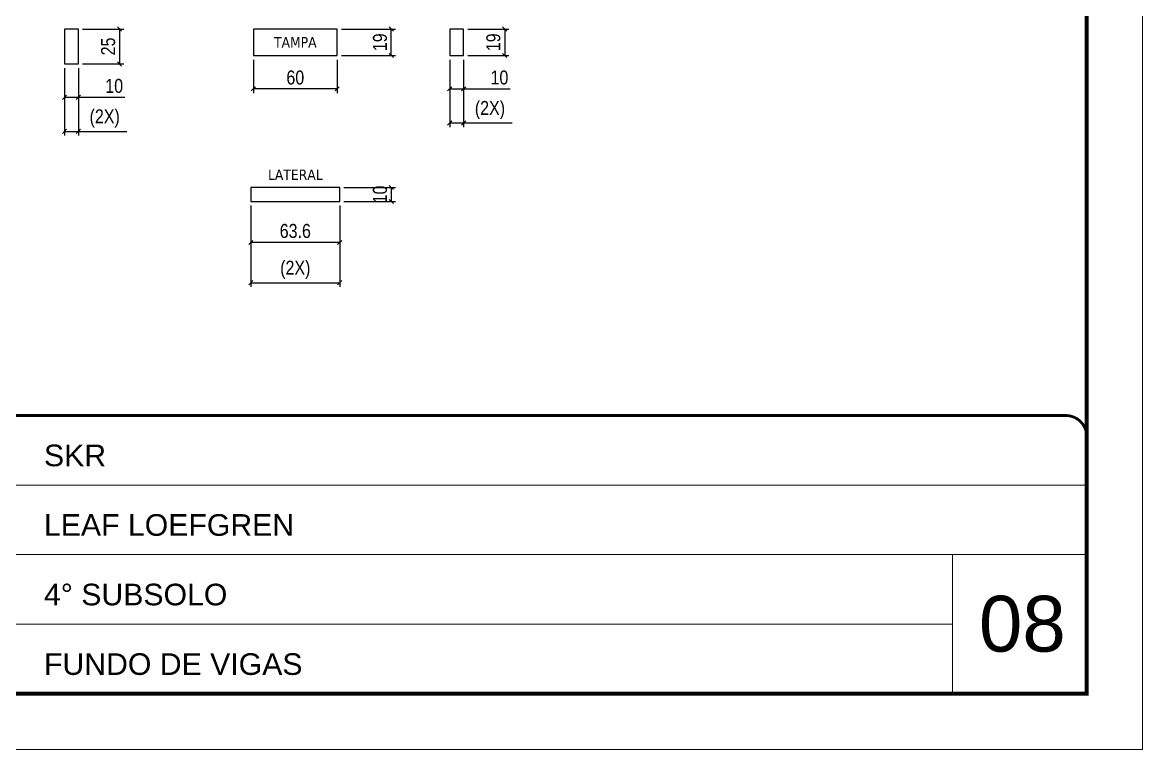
# Model space of a CAD drawing. Extents: x 1959 to 8212, y 239 to 4735.
# Drawn here: x 7411 to 8212, y 2537 to 3057 of the extents above; entities that cross this region are included whole.
import ezdxf

# ---------------------------------------------------------------- set-up
doc = ezdxf.new("R2010")
doc.units = 0
doc.linetypes.add('CONTINUO', pattern=[0])
doc.linetypes.add('DASHED', pattern=[0.75, 0.5, -0.25])
for name, color, linetype, lineweight in [('CARIMBO', 255, 'Continuous', 9), ('Folhas', 255, 'Continuous', 9), ('SARRAFO DE PRESSAO', 251, 'DASHED', 9)]:
    doc.layers.add(name, color=color, linetype=linetype, lineweight=lineweight)
for name, color, linetype in [('COTA', 241, 'Continuous'), ('Painéis', 200, 'Continuous'), ('texto', 7, 'Continuous')]:
    doc.layers.add(name, color=color, linetype=linetype)
doc.styles.add('ARIAL', font='arial.ttf')
doc.styles.add('COTA TECNICA', font='techl___.ttf', dxfattribs={"height": 10})
doc.styles.get("Standard").update_dxf_attribs({"font": 'arial.ttf'})
doc.dimstyles.new('PAINEL', dxfattribs={"dimtxt": 10, "dimasz": 3, "dimexe": 3, "dimexo": 3, "dimgap": 3, "dimtad": 1, "dimdec": 1, "dimzin": 12, "dimdsep": 46, "dimtxsty": 'COTA TECNICA', "dimblk1": 'OBLIQUE', "dimblk2": 'OBLIQUE', "dimsah": 1, "dimcen": 0.9, "dimclrd": 4, "dimclre": 4, "dimclrt": 240, "dimadec": 1, "dimazin": 3, "dimtfac": 1, "dimtdec": 1, "dimtmove": 0, "dimatfit": 3, "dimfxl": 1, "dimtolj": 1, "dimtzin": 12, "dimarcsym": 0})

# ---------------------------------------------------------------- blocks, each defined once
blk = doc.blocks.new('9999999999')
at = {"color": 30, "linetype": 'CONTINUO'}
for p, q in [((98564.56, 34379.64), (99583.98, 34379.64)), ((98564.56, 34329.83), (99487.98, 34329.83)), ((99583.98, 34329.83), (99487.98, 34329.83)), ((99487.98, 34329.83), (99487.98, 34230.21)), ((98564.56, 34280.02), (99487.98, 34280.02))]:
    blk.add_line(p, q, dxfattribs=at)
at = {"color": 30, "linetype": 'CONTINUO', "const_width": 2}
blk.add_lwpolyline([(99583.98, 34230.21), (99583.98, 34414.45, 0.414214), (99568.98, 34429.45), (98228.98, 34429.45, 0.414214), (98213.98, 34414.45), (98213.98, 34245.21, 0.414214), (98228.98, 34230.21), (99583.98, 34230.21)], format="xyb", dxfattribs=at)
at = {"layer": 'Folhas'}
blk.add_lwpolyline([(98138.98, 34190.21), (99623.98, 34190.21), (99623.98, 35240.21), (98138.98, 35240.21)], close=True, dxfattribs=at)
at = {"layer": 'Folhas', "color": 30, "const_width": 3}
blk.add_lwpolyline([(98213.98, 34230.21), (99583.98, 34230.21), (99583.98, 35200.21), (98213.98, 35200.21)], close=True, dxfattribs=at)
at = {"color": 7, "linetype": 'Continuous', "ltscale": 5, "style": 'ARIAL'}
for s, height, p in [('SKR', 15.483, (98837.68, 34393.13)), ('LEAF LOEFGREN', 15.4829, (98837.68, 34343.32)), ('4° SUBSOLO', 15.483, (98837.68, 34293.51)), ('FUNDO DE VIGAS', 15.4829, (98837.68, 34243.7))]:
    blk.add_text(s, height=height, dxfattribs=at).set_placement(p)
blk = doc.blocks.new('_Oblique')
at = {"color": 0, "linetype": 'ByBlock', "lineweight": -2}
blk.add_line((-0.5, -0.5), (0.5, 0.5), dxfattribs=at)
blk = doc.blocks.new('*D488')
at = {"layer": 'COTA', "color": 4, "linetype": 'ByBlock', "lineweight": -2, "transparency": 16777216}
for p, q in [((7453.62, 3052.66), (7483.03, 3052.66)), ((7480.03, 3052.66), (7480.03, 3027.66)), ((7453.62, 3027.66), (7483.03, 3027.66))]:
    blk.add_line(p, q, dxfattribs=at)
at = {"layer": 'Defpoints', "color": 0, "linetype": 'ByBlock', "transparency": 16777216}
for p in [(7450.62, 3052.66), (7450.62, 3027.66), (7480.03, 3027.66)]:
    blk.add_point(p, dxfattribs=at)
at = {"layer": 'COTA', "color": 4, "linetype": 'ByBlock', "lineweight": -2, "transparency": 16777216, "xscale": 3, "yscale": 3, "zscale": 3}
for p, rotation in [((7480.03, 3052.66), 90), ((7480.03, 3027.66), 270)]:
    blk.add_blockref('_Oblique', p, dxfattribs=dict(at, rotation=rotation))
at = {"layer": 'COTA', "color": 240, "linetype": 'ByBlock', "transparency": 16777216, "insert": (7471.92, 3040.16), "char_height": 10, "attachment_point": 5, "rotation": 90, "style": 'COTA TECNICA'}
blk.add_mtext('\\A1;25', dxfattribs=at)
blk = doc.blocks.new('*D491')
at = {"layer": 'COTA', "color": 4, "linetype": 'ByBlock', "lineweight": -2, "transparency": 16777216}
for p, q in [((7440.62, 3024.66), (7440.62, 3000.77)), ((7450.62, 3024.66), (7450.62, 3000.77)), ((7440.62, 3003.77), (7450.62, 3003.77)), ((7450.62, 3003.77), (7483.95, 3003.77))]:
    blk.add_line(p, q, dxfattribs=at)
at = {"layer": 'Defpoints', "color": 0, "linetype": 'ByBlock', "transparency": 16777216}
for p in [(7440.62, 3027.66), (7450.62, 3027.66), (7440.62, 3003.77)]:
    blk.add_point(p, dxfattribs=at)
at = {"layer": 'COTA', "color": 4, "linetype": 'ByBlock', "lineweight": -2, "transparency": 16777216, "xscale": 3, "yscale": 3, "zscale": 3, "rotation": 180}
blk.add_blockref('_Oblique', (7440.62, 3003.77), dxfattribs=at)
at = {"layer": 'COTA', "color": 4, "linetype": 'ByBlock', "lineweight": -2, "transparency": 16777216, "xscale": 3, "yscale": 3, "zscale": 3}
blk.add_blockref('_Oblique', (7450.62, 3003.77), dxfattribs=at)
at = {"layer": 'COTA', "color": 240, "linetype": 'ByBlock', "transparency": 16777216, "insert": (7476.23, 3011.87), "char_height": 10, "attachment_point": 5, "style": 'COTA TECNICA'}
blk.add_mtext('\\A1;10', dxfattribs=at)
blk = doc.blocks.new('*D492')
at = {"layer": 'COTA', "color": 4, "linetype": 'ByBlock', "lineweight": -2, "transparency": 16777216}
for p, q in [((7440.62, 3024.66), (7440.62, 2976.38)), ((7450.62, 3024.66), (7450.62, 2976.38)), ((7440.62, 2979.38), (7450.62, 2979.38)), ((7450.62, 2979.38), (7485.27, 2979.38))]:
    blk.add_line(p, q, dxfattribs=at)
at = {"layer": 'Defpoints', "color": 0, "linetype": 'ByBlock', "transparency": 16777216}
for p in [(7440.62, 3027.66), (7450.62, 3027.66), (7450.62, 2979.38)]:
    blk.add_point(p, dxfattribs=at)
at = {"layer": 'COTA', "color": 4, "linetype": 'ByBlock', "lineweight": -2, "transparency": 16777216, "xscale": 3, "yscale": 3, "zscale": 3, "rotation": 180}
blk.add_blockref('_Oblique', (7440.62, 2979.38), dxfattribs=at)
at = {"layer": 'COTA', "color": 4, "linetype": 'ByBlock', "lineweight": -2, "transparency": 16777216, "xscale": 3, "yscale": 3, "zscale": 3}
blk.add_blockref('_Oblique', (7450.62, 2979.38), dxfattribs=at)
at = {"layer": 'COTA', "color": 240, "linetype": 'ByBlock', "transparency": 16777216, "insert": (7469.44, 2988.6), "char_height": 10, "attachment_point": 5, "style": 'COTA TECNICA'}
blk.add_mtext('\\A1;(2X)', dxfattribs=at)
blk = doc.blocks.new('*D493')
at = {"layer": 'COTA', "color": 4, "linetype": 'ByBlock', "lineweight": -2, "transparency": 16777216}
for p, q in [((7574.06, 2926.18), (7574.06, 2896.77)), ((7637.66, 2926.18), (7637.66, 2896.77)), ((7637.66, 2899.77), (7574.06, 2899.77))]:
    blk.add_line(p, q, dxfattribs=at)
at = {"layer": 'Defpoints', "color": 0, "linetype": 'ByBlock', "transparency": 16777216}
for p in [(7574.06, 2929.18), (7637.66, 2929.18), (7574.06, 2899.77)]:
    blk.add_point(p, dxfattribs=at)
at = {"layer": 'COTA', "color": 4, "linetype": 'ByBlock', "lineweight": -2, "transparency": 16777216, "xscale": 3, "yscale": 3, "zscale": 3, "rotation": 180}
blk.add_blockref('_Oblique', (7574.06, 2899.77), dxfattribs=at)
at = {"layer": 'COTA', "color": 4, "linetype": 'ByBlock', "lineweight": -2, "transparency": 16777216, "xscale": 3, "yscale": 3, "zscale": 3}
blk.add_blockref('_Oblique', (7637.66, 2899.77), dxfattribs=at)
at = {"layer": 'COTA', "color": 240, "linetype": 'ByBlock', "transparency": 16777216, "insert": (7605.86, 2907.99), "char_height": 10, "attachment_point": 5, "style": 'COTA TECNICA'}
blk.add_mtext('\\A1;63.6', dxfattribs=at)
blk = doc.blocks.new('*D494')
at = {"layer": 'COTA', "color": 4, "linetype": 'ByBlock', "lineweight": -2, "transparency": 16777216}
for p, q in [((7640.66, 2939.18), (7677.58, 2939.18)), ((7674.58, 2939.18), (7674.58, 2929.18)), ((7640.66, 2929.18), (7677.58, 2929.18))]:
    blk.add_line(p, q, dxfattribs=at)
at = {"layer": 'Defpoints', "color": 0, "linetype": 'ByBlock', "transparency": 16777216}
for p in [(7637.66, 2939.18), (7637.66, 2929.18), (7674.58, 2929.18)]:
    blk.add_point(p, dxfattribs=at)
at = {"layer": 'COTA', "color": 4, "linetype": 'ByBlock', "lineweight": -2, "transparency": 16777216, "xscale": 3, "yscale": 3, "zscale": 3}
for p, rotation in [((7674.58, 2939.18), 90), ((7674.58, 2929.18), 270)]:
    blk.add_blockref('_Oblique', p, dxfattribs=dict(at, rotation=rotation))
at = {"layer": 'COTA', "color": 240, "linetype": 'ByBlock', "transparency": 16777216, "insert": (7666.48, 2934.18), "char_height": 10, "attachment_point": 5, "rotation": 90, "style": 'COTA TECNICA'}
blk.add_mtext('\\A1;10', dxfattribs=at)
blk = doc.blocks.new('*D495')
at = {"layer": 'COTA', "color": 4, "linetype": 'ByBlock', "lineweight": -2, "transparency": 16777216}
for p, q in [((7574.06, 2926.18), (7574.06, 2868.01)), ((7637.66, 2926.18), (7637.66, 2868.01)), ((7574.06, 2871.01), (7637.66, 2871.01))]:
    blk.add_line(p, q, dxfattribs=at)
at = {"layer": 'Defpoints', "color": 0, "linetype": 'ByBlock', "transparency": 16777216}
for p in [(7574.06, 2929.18), (7637.66, 2929.18), (7637.66, 2871.01)]:
    blk.add_point(p, dxfattribs=at)
at = {"layer": 'COTA', "color": 4, "linetype": 'ByBlock', "lineweight": -2, "transparency": 16777216, "xscale": 3, "yscale": 3, "zscale": 3, "rotation": 180}
blk.add_blockref('_Oblique', (7574.06, 2871.01), dxfattribs=at)
at = {"layer": 'COTA', "color": 4, "linetype": 'ByBlock', "lineweight": -2, "transparency": 16777216, "xscale": 3, "yscale": 3, "zscale": 3}
blk.add_blockref('_Oblique', (7637.66, 2871.01), dxfattribs=at)
at = {"layer": 'COTA', "color": 240, "linetype": 'ByBlock', "transparency": 16777216, "insert": (7605.86, 2880.23), "char_height": 10, "attachment_point": 5, "style": 'COTA TECNICA'}
blk.add_mtext('\\A1;(2X)', dxfattribs=at)
blk = doc.blocks.new('*D496')
at = {"layer": 'COTA', "color": 4, "linetype": 'ByBlock', "lineweight": -2, "transparency": 16777216}
for p, q in [((7729.34, 3052.66), (7758.74, 3052.66)), ((7755.74, 3052.66), (7755.74, 3033.66)), ((7729.34, 3033.66), (7758.74, 3033.66))]:
    blk.add_line(p, q, dxfattribs=at)
at = {"layer": 'Defpoints', "color": 0, "linetype": 'ByBlock', "transparency": 16777216}
for p in [(7726.34, 3052.66), (7726.34, 3033.66), (7755.74, 3033.66)]:
    blk.add_point(p, dxfattribs=at)
at = {"layer": 'COTA', "color": 4, "linetype": 'ByBlock', "lineweight": -2, "transparency": 16777216, "xscale": 3, "yscale": 3, "zscale": 3}
for p, rotation in [((7755.74, 3052.66), 90), ((7755.74, 3033.66), 270)]:
    blk.add_blockref('_Oblique', p, dxfattribs=dict(at, rotation=rotation))
at = {"layer": 'COTA', "color": 240, "linetype": 'ByBlock', "transparency": 16777216, "insert": (7747.65, 3043.16), "char_height": 10, "attachment_point": 5, "rotation": 90, "style": 'COTA TECNICA'}
blk.add_mtext('\\A1;19', dxfattribs=at)
blk = doc.blocks.new('*D434')
at = {"layer": 'COTA', "color": 4, "linetype": 'ByBlock', "lineweight": -2, "transparency": 16777216}
for p, q in [((7575.86, 3030.66), (7575.86, 3006.77)), ((7635.86, 3030.66), (7635.86, 3006.77)), ((7635.86, 3009.77), (7575.86, 3009.77))]:
    blk.add_line(p, q, dxfattribs=at)
at = {"layer": 'Defpoints', "color": 0, "linetype": 'ByBlock', "transparency": 16777216}
for p in [(7575.86, 3033.66), (7635.86, 3033.66), (7575.86, 3009.77)]:
    blk.add_point(p, dxfattribs=at)
at = {"layer": 'COTA', "color": 4, "linetype": 'ByBlock', "lineweight": -2, "transparency": 16777216, "xscale": 3, "yscale": 3, "zscale": 3, "rotation": 180}
blk.add_blockref('_Oblique', (7575.86, 3009.77), dxfattribs=at)
at = {"layer": 'COTA', "color": 4, "linetype": 'ByBlock', "lineweight": -2, "transparency": 16777216, "xscale": 3, "yscale": 3, "zscale": 3}
blk.add_blockref('_Oblique', (7635.86, 3009.77), dxfattribs=at)
at = {"layer": 'COTA', "color": 240, "linetype": 'ByBlock', "transparency": 16777216, "insert": (7605.86, 3017.87), "char_height": 10, "attachment_point": 5, "style": 'COTA TECNICA'}
blk.add_mtext('\\A1;60', dxfattribs=at)
blk = doc.blocks.new('*D435')
at = {"layer": 'COTA', "color": 4, "linetype": 'ByBlock', "lineweight": -2, "transparency": 16777216}
for p, q in [((7716.34, 3030.66), (7716.34, 3006.77)), ((7726.34, 3030.66), (7726.34, 3006.77)), ((7716.34, 3009.77), (7726.34, 3009.77)), ((7726.34, 3009.77), (7759.66, 3009.77))]:
    blk.add_line(p, q, dxfattribs=at)
at = {"layer": 'Defpoints', "color": 0, "linetype": 'ByBlock', "transparency": 16777216}
for p in [(7716.34, 3033.66), (7726.34, 3033.66), (7716.34, 3009.77)]:
    blk.add_point(p, dxfattribs=at)
at = {"layer": 'COTA', "color": 4, "linetype": 'ByBlock', "lineweight": -2, "transparency": 16777216, "xscale": 3, "yscale": 3, "zscale": 3, "rotation": 180}
blk.add_blockref('_Oblique', (7716.34, 3009.77), dxfattribs=at)
at = {"layer": 'COTA', "color": 4, "linetype": 'ByBlock', "lineweight": -2, "transparency": 16777216, "xscale": 3, "yscale": 3, "zscale": 3}
blk.add_blockref('_Oblique', (7726.34, 3009.77), dxfattribs=at)
at = {"layer": 'COTA', "color": 240, "linetype": 'ByBlock', "transparency": 16777216, "insert": (7751.95, 3017.87), "char_height": 10, "attachment_point": 5, "style": 'COTA TECNICA'}
blk.add_mtext('\\A1;10', dxfattribs=at)
blk = doc.blocks.new('*D436')
at = {"layer": 'COTA', "color": 4, "linetype": 'ByBlock', "lineweight": -2, "transparency": 16777216}
for p, q in [((7716.34, 3030.66), (7716.34, 2982.38)), ((7726.34, 3030.66), (7726.34, 2982.38)), ((7716.34, 2985.38), (7726.34, 2985.38)), ((7726.34, 2985.38), (7760.98, 2985.38))]:
    blk.add_line(p, q, dxfattribs=at)
at = {"layer": 'Defpoints', "color": 0, "linetype": 'ByBlock', "transparency": 16777216}
for p in [(7716.34, 3033.66), (7726.34, 3033.66), (7726.34, 2985.38)]:
    blk.add_point(p, dxfattribs=at)
at = {"layer": 'COTA', "color": 4, "linetype": 'ByBlock', "lineweight": -2, "transparency": 16777216, "xscale": 3, "yscale": 3, "zscale": 3, "rotation": 180}
blk.add_blockref('_Oblique', (7716.34, 2985.38), dxfattribs=at)
at = {"layer": 'COTA', "color": 4, "linetype": 'ByBlock', "lineweight": -2, "transparency": 16777216, "xscale": 3, "yscale": 3, "zscale": 3}
blk.add_blockref('_Oblique', (7726.34, 2985.38), dxfattribs=at)
at = {"layer": 'COTA', "color": 240, "linetype": 'ByBlock', "transparency": 16777216, "insert": (7745.16, 2994.6), "char_height": 10, "attachment_point": 5, "style": 'COTA TECNICA'}
blk.add_mtext('\\A1;(2X)', dxfattribs=at)
blk = doc.blocks.new('*D437')
at = {"layer": 'COTA', "color": 4, "linetype": 'ByBlock', "lineweight": -2, "transparency": 16777216}
for p, q in [((7638.86, 3052.66), (7677.58, 3052.66)), ((7674.58, 3033.66), (7674.58, 3052.66)), ((7638.86, 3033.66), (7677.58, 3033.66))]:
    blk.add_line(p, q, dxfattribs=at)
at = {"layer": 'Defpoints', "color": 0, "linetype": 'ByBlock', "transparency": 16777216}
for p in [(7635.86, 3052.66), (7674.58, 3052.66), (7635.86, 3033.66)]:
    blk.add_point(p, dxfattribs=at)
at = {"layer": 'COTA', "color": 4, "linetype": 'ByBlock', "lineweight": -2, "transparency": 16777216, "xscale": 3, "yscale": 3, "zscale": 3}
for p, rotation in [((7674.58, 3052.66), 90), ((7674.58, 3033.66), 270)]:
    blk.add_blockref('_Oblique', p, dxfattribs=dict(at, rotation=rotation))
at = {"layer": 'COTA', "color": 240, "linetype": 'ByBlock', "transparency": 16777216, "insert": (7666.49, 3043.16), "char_height": 10, "attachment_point": 5, "rotation": 90, "style": 'COTA TECNICA'}
blk.add_mtext('\\A1;19', dxfattribs=at)

msp = doc.modelspace()

# ---------------------------------------------------------------- linework, layer by layer
at = {"layer": 'Painéis'}
for p, q in [((7450.62, 3052.66), (7440.62, 3052.66)), ((7440.62, 3052.66), (7440.62, 3027.66)), ((7450.62, 3027.66), (7450.62, 3052.66)), ((7575.86, 3052.66), (7575.86, 3033.66)), ((7635.86, 3052.66), (7575.86, 3052.66)), ((7635.86, 3033.66), (7635.86, 3052.66)), ((7726.34, 3052.66), (7716.34, 3052.66)), ((7716.34, 3052.66), (7716.34, 3033.66)), ((7726.34, 3033.66), (7726.34, 3052.66)), ((7575.86, 3033.66), (7635.86, 3033.66)), ((7716.34, 3033.66), (7726.34, 3033.66)), ((7440.62, 3027.66), (7450.62, 3027.66)), ((7574.06, 2939.18), (7574.06, 2929.18)), ((7637.66, 2939.18), (7574.06, 2939.18)), ((7637.66, 2929.18), (7637.66, 2939.18)), ((7574.06, 2929.18), (7637.66, 2929.18))]:
    msp.add_line(p, q, dxfattribs=at)
for points in [[(7440.62, 3052.66), (7440.62, 3027.66), (7450.62, 3027.66), (7450.62, 3052.66)], [(7635.86, 3052.66), (7575.86, 3052.66), (7575.86, 3033.66), (7635.86, 3033.66)], [(7716.34, 3052.66), (7716.34, 3033.66), (7726.34, 3033.66), (7726.34, 3052.66)], [(7637.66, 2939.18), (7574.06, 2939.18), (7574.06, 2929.18), (7637.66, 2929.18)]]:
    msp.add_lwpolyline(points, close=True, dxfattribs=at)

# ---------------------------------------------------------------- block references
at = {"layer": 'SARRAFO DE PRESSAO', "color": 6, "linetype": 'ByBlock'}
msp.add_blockref('9999999999', (-91411.71, -31653.56), dxfattribs=at)

# ---------------------------------------------------------------- texts
at = {"layer": 'CARIMBO', "style": 'ARIAL'}
msp.add_text('08', height=40, dxfattribs=at).set_placement((8095.13, 2606.79))
at = {"layer": 'texto', "color": 0, "char_height": 7.5, "attachment_point": 5}
for s, insert in [('{\\fTahoma|b0|i0|c0|p34;\\C4;TAMPA}', (7605.86, 3043.16)), ('{\\fTahoma|b0|i0|c0|p34;\\C4;LATERAL}', (7605.86, 2948.27))]:
    msp.add_mtext(s, dxfattribs=dict(at, insert=insert))

# ---------------------------------------------------------------- dimensions: what is measured, and where the dimension line sits
at = {"layer": 'COTA', "linetype": 'ByBlock'}
for base, p1, p2, picture, middle in [((7480.03, 3027.66), (7450.62, 3052.66), (7450.62, 3027.66), '*D488', (7471.92, 3040.16)), ((7674.58, 3052.66), (7635.86, 3033.66), (7635.86, 3052.66), '*D437', (7666.49, 3043.16)), ((7755.74, 3033.66), (7726.34, 3052.66), (7726.34, 3033.66), '*D496', (7747.65, 3043.16))]:
    dim = msp.add_linear_dim(base=base, p1=p1, p2=p2, angle=90, dimstyle='PAINEL', override={"dimarcsym": 2}, dxfattribs=at)
    dim.commit()
    dim.dimension.update_dxf_attribs({"geometry": picture, "text_midpoint": middle})
for base, p1, p2, picture, middle in [((7575.86, 3009.77), (7635.86, 3033.66), (7575.86, 3033.66), '*D434', (7605.86, 3017.87)), ((7574.06, 2899.77), (7637.66, 2929.18), (7574.06, 2929.18), '*D493', (7605.86, 2907.99))]:
    dim = msp.add_linear_dim(base=base, p1=p1, p2=p2, dimstyle='PAINEL', override={"dimarcsym": 2}, dxfattribs=at)
    dim.commit()
    dim.dimension.update_dxf_attribs({"geometry": picture, "text_midpoint": middle})
for base, p1, p2, picture, middle in [((7716.34, 3009.77), (7726.34, 3033.66), (7716.34, 3033.66), '*D435', (7751.95, 3009.77)), ((7440.62, 3003.77), (7450.62, 3027.66), (7440.62, 3027.66), '*D491', (7476.23, 3003.77))]:
    dim = msp.add_linear_dim(base=base, p1=p1, p2=p2, dimstyle='PAINEL', override={"dimarcsym": 2}, dxfattribs=at)
    dim.commit()
    dim.dimension.update_dxf_attribs({"geometry": picture, "text_midpoint": middle, "dimtype": 160})
for base, p1, p2, picture, middle in [((7726.34, 2985.38), (7716.34, 3033.66), (7726.34, 3033.66), '*D436', (7745.16, 2994.6)), ((7450.62, 2979.38), (7440.62, 3027.66), (7450.62, 3027.66), '*D492', (7469.44, 2988.6)), ((7637.66, 2871.01), (7574.06, 2929.18), (7637.66, 2929.18), '*D495', (7605.86, 2880.23))]:
    dim = msp.add_linear_dim(base=base, p1=p1, p2=p2, text='(2X)', dimstyle='PAINEL', override={"dimarcsym": 2}, dxfattribs=at)
    dim.commit()
    dim.dimension.update_dxf_attribs({"geometry": picture, "text_midpoint": middle})
dim = msp.add_linear_dim(base=(7674.58, 2929.18), p1=(7637.66, 2939.18), p2=(7637.66, 2929.18), angle=90, dimstyle='PAINEL', override={"dimarcsym": 2}, dxfattribs=at)
dim.commit()
dim.dimension.update_dxf_attribs({"geometry": '*D494', "text_midpoint": (7674.58, 2934.18), "dimtype": 160})

doc.saveas('drawing.dxf')
